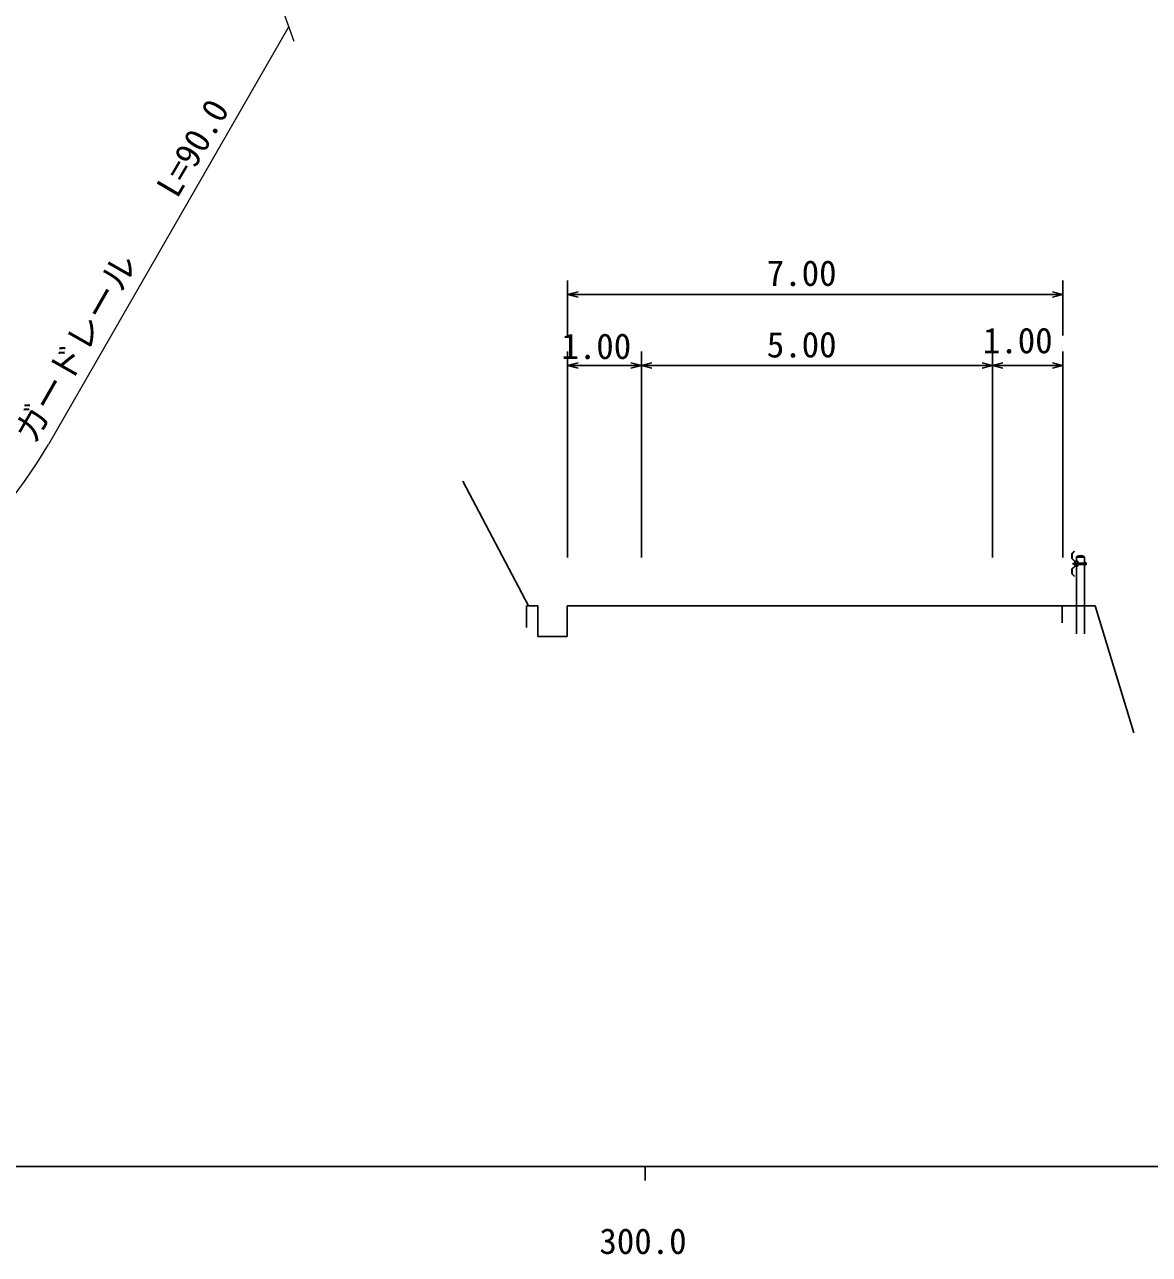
# Model space of a CAD drawing. Units: millimetres, scale not verified. Extents: x 40000 to 680000, y 20000 to 380000.
# Drawn here: x 323638 to 404042, y 198715 to 286642 of the extents above; entities that cross this region are included whole.
import ezdxf
from ezdxf.enums import TextEntityAlignment as Align

# ---------------------------------------------------------------- set-up
doc = ezdxf.new("R2010")
doc.units = ezdxf.units.MM
doc.header["$LTSCALE"] = 1000
for name, color, linetype, lineweight in [('M-BGD', 7, 'Continuous', 25), ('M-STR-HTXT', 7, 'Continuous', 13), ('M-TTL-BAND', 7, 'Continuous', 25)]:
    doc.layers.add(name, color=color, linetype=linetype, lineweight=lineweight)
doc.styles.add('ＭＳ ゴシック', font='')
doc.styles.get('ＭＳ ゴシック').set_extended_font_data('MS Gothic')

msp = doc.modelspace()

# ---------------------------------------------------------------- linework, layer by layer
at = {"layer": 'M-BGD'}
for p, q in [((362447, 264406), (362447, 268342)), ((397862, 268342), (397862, 264406)), ((363197, 267529), (362447, 267342)), ((362447, 267342), (363197, 267154)), ((362447, 267342), (397862, 267342)), ((397862, 267342), (397112, 267529)), ((397112, 267154), (397862, 267342)), ((362447, 248543), (362447, 263276)), ((367724, 263276), (367724, 248543)), ((392826, 263276), (392826, 248543)), ((397862, 263276), (397862, 248543)), ((363197, 262463), (362447, 262276)), ((362447, 262276), (363197, 262088)), ((362447, 262276), (367724, 262276)), ((367724, 262276), (366974, 262463)), ((366974, 262088), (367724, 262276)), ((368474, 262463), (367724, 262276)), ((367724, 262276), (368474, 262088)), ((367724, 262276), (392826, 262276)), ((392826, 262276), (392076, 262463)), ((392076, 262088), (392826, 262276)), ((393576, 262463), (392826, 262276)), ((392826, 262276), (393576, 262088)), ((392826, 262276), (397862, 262276)), ((397862, 262276), (397112, 262463)), ((397112, 262088), (397862, 262276)), ((359647, 245093), (354961, 253993)), ((398665, 248984), (398499, 248817)), ((398682, 248968), (398522, 248808)), ((398682, 248968), (398665, 248984)), ((398499, 248817), (398499, 248463)), ((398499, 248463), (398734, 248228)), ((398734, 247957), (398499, 247722)), ((398522, 248808), (398522, 248473)), ((398522, 248473), (398757, 248238)), ((399568, 248093), (398553, 248093)), ((398734, 248179), (398669, 248179)), ((398669, 248179), (398669, 248006)), ((398669, 248006), (398734, 248006)), ((398734, 248228), (398734, 247957)), ((398734, 248143), (399517, 248143)), ((398734, 248043), (399517, 248043)), ((398757, 248268), (398927, 248268)), ((398757, 248268), (398757, 247918)), ((398829, 248593), (398829, 248268)), ((398829, 248593), (399401, 248593)), ((399401, 248568), (398829, 248568)), ((398927, 247918), (398927, 248268)), ((399401, 248593), (399401, 245093)), ((399401, 248193), (399417, 248193)), ((399401, 247993), (399417, 247993)), ((399417, 248193), (399417, 247993)), ((399417, 248179), (399497, 248179)), ((399417, 248006), (399497, 248006)), ((399497, 248006), (399497, 248179)), ((399517, 248043), (399517, 248143)), ((398499, 247722), (398499, 247368)), ((398499, 247368), (398665, 247202)), ((398757, 247948), (398522, 247713)), ((398522, 247713), (398522, 247378)), ((398522, 247378), (398682, 247218)), ((398682, 247218), (398665, 247202)), ((398757, 247918), (398927, 247918)), ((398829, 245093), (398829, 247918)), ((359512, 245093), (359512, 243543)), ((360321, 245093), (359512, 245093)), ((360321, 245093), (360321, 242898)), ((362411, 245093), (362411, 242898)), ((362411, 245093), (400175, 245093)), ((397818, 245093), (397818, 243868)), ((398829, 243094), (398829, 245093)), ((399401, 245093), (399401, 243094)), ((400175, 245093), (402930, 236015)), ((360321, 242898), (362411, 242898))]:
    msp.add_line(p, q, dxfattribs=at)
msp.add_arc((399115, 248183), 500, 55.14526, 124.8551, dxfattribs=at)
at = {"layer": 'M-STR-HTXT'}
for p, q in [((335470, 306253), (342890, 285462)), ((342517, 286495), (325350, 256611))]:
    msp.add_line(p, q, dxfattribs=at)
msp.add_arc((283196, 282340), 49386, 272.50381, 328.60242, dxfattribs=at)
at = {"layer": 'M-TTL-BAND'}
for p, q in [((40000, 205000), (579000, 205000)), ((368000, 205000), (368000, 204000))]:
    msp.add_line(p, q, dxfattribs=at)

# ---------------------------------------------------------------- texts
at = {"layer": 'M-BGD', "style": 'ＭＳ ゴシック'}
for s, p in [('7.00', (376695, 267401)), ('5.00', (376695, 262291)), ('1.00', (392141, 262585)), ('1.00', (362013, 262174))]:
    msp.add_text(s, height=1833, rotation=0.1, dxfattribs=at).set_placement(p, align=Align.BOTTOM_LEFT)
at = {"layer": 'M-STR-HTXT', "style": 'ＭＳ ゴシック'}
for s, rotation, p in [('L=90.0', 59.5, (335009, 273856)), ('ガードレール', 60.3, (324825, 256312))]:
    msp.add_text(s, height=1833, rotation=rotation, dxfattribs=at).set_placement(p, align=Align.BOTTOM_LEFT)
at = {"layer": 'M-TTL-BAND', "style": 'ＭＳ ゴシック'}
msp.add_text('300.0', height=1833, dxfattribs=at).set_placement((367844, 198195), align=Align.BOTTOM_CENTER)

doc.saveas('drawing.dxf')
